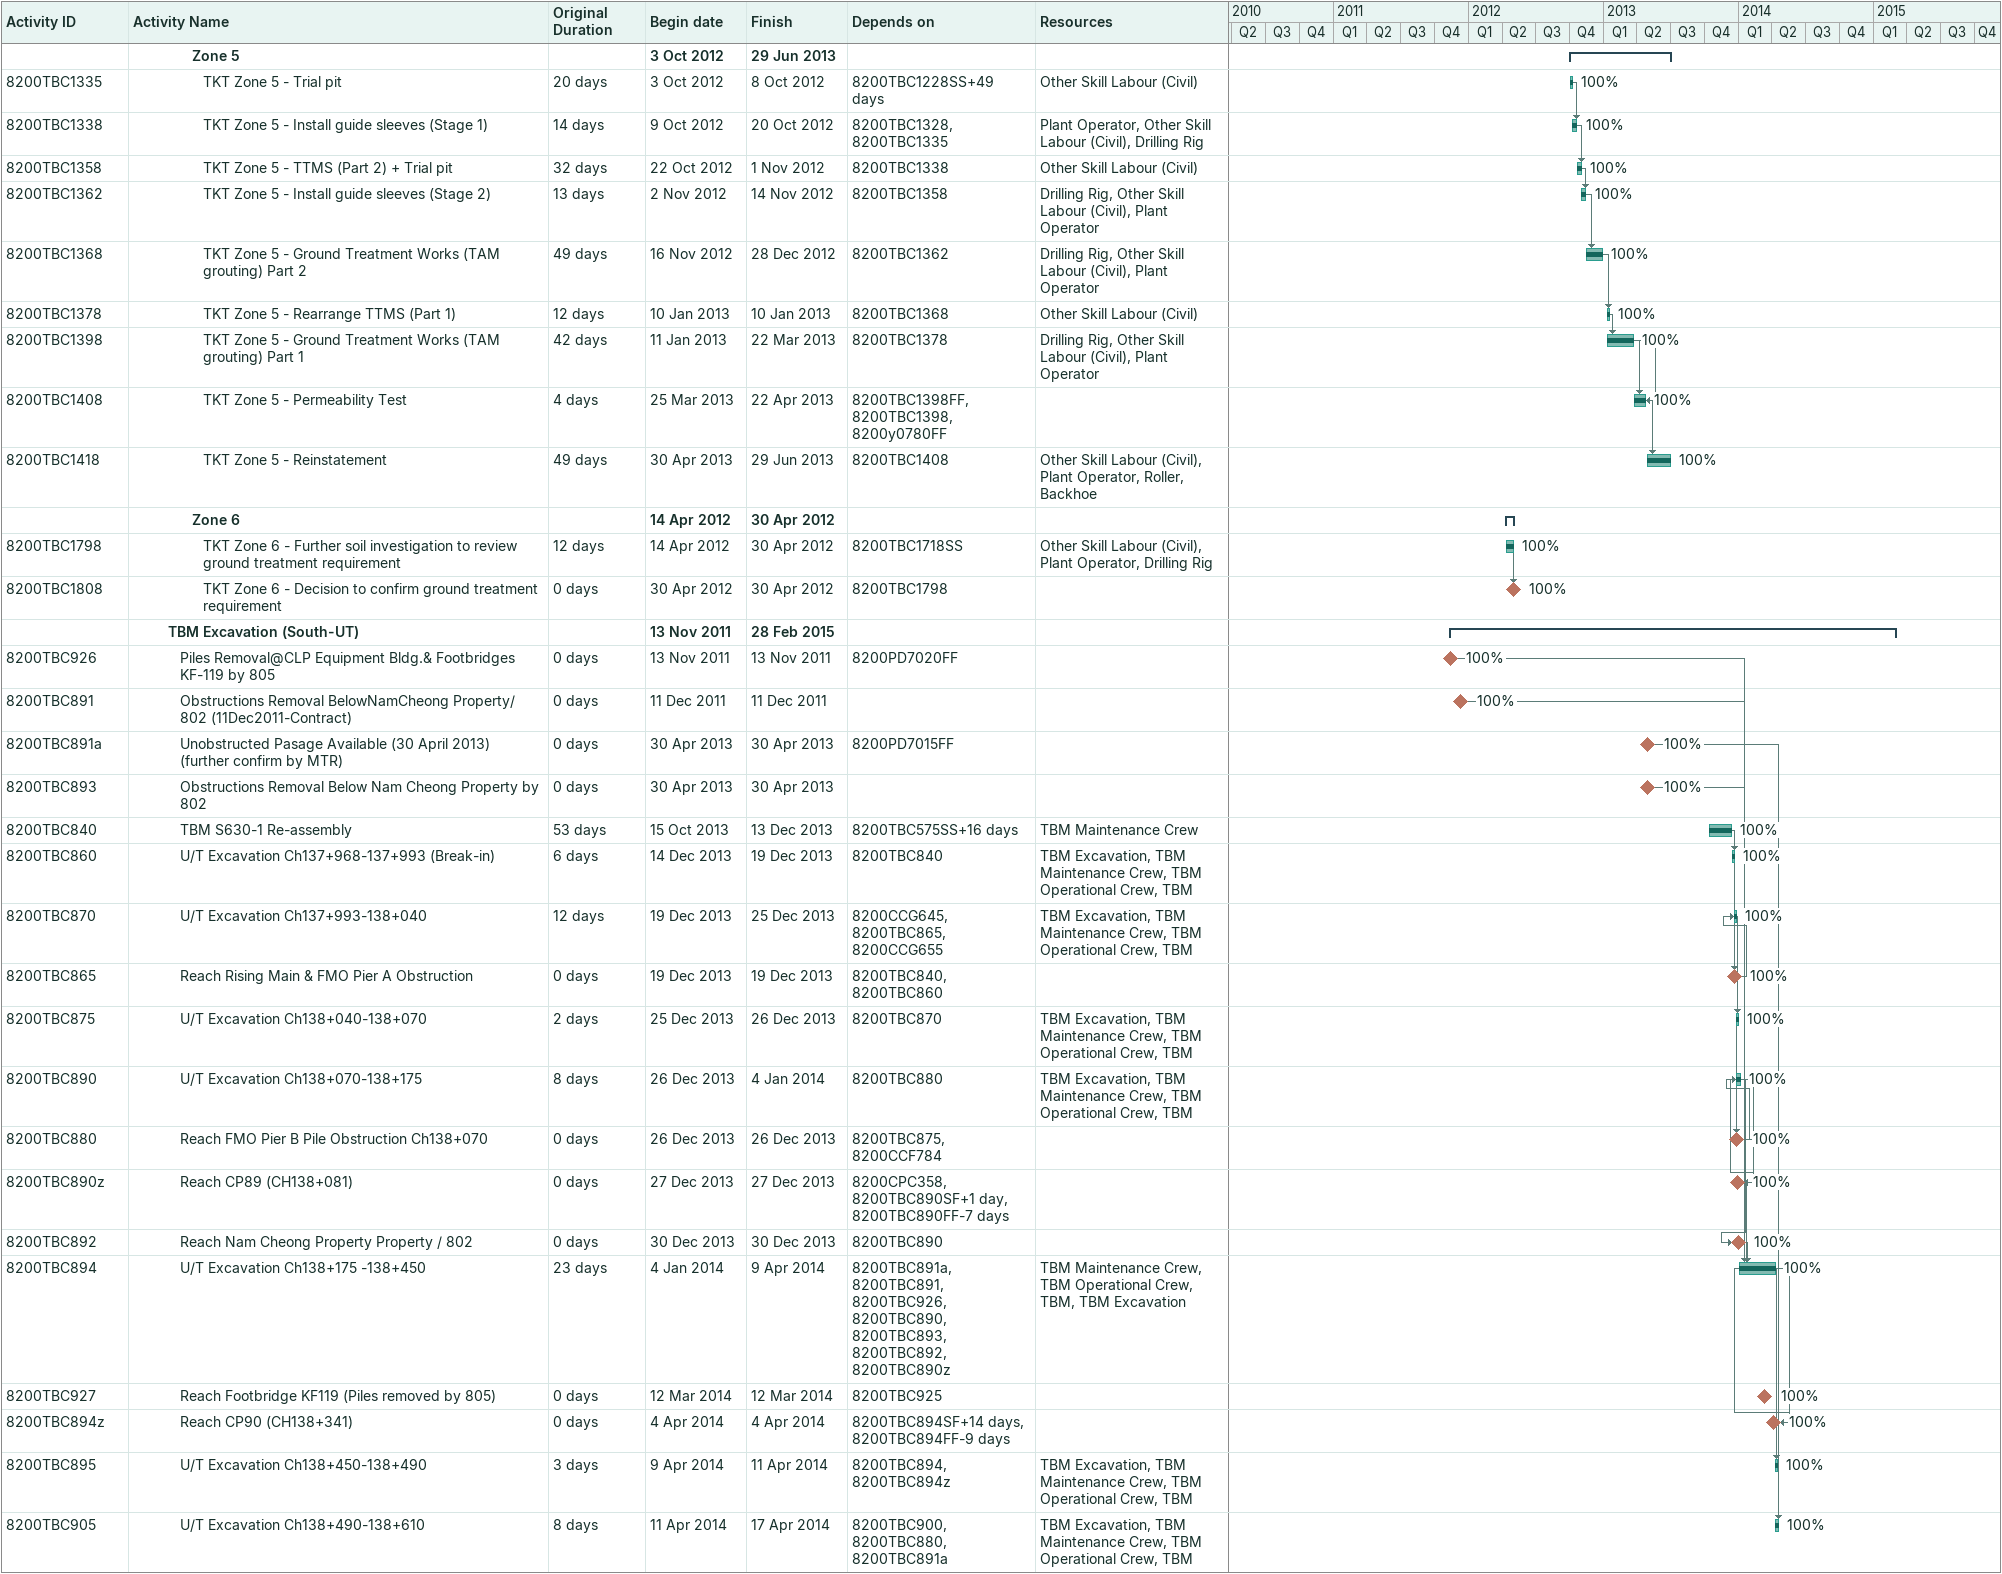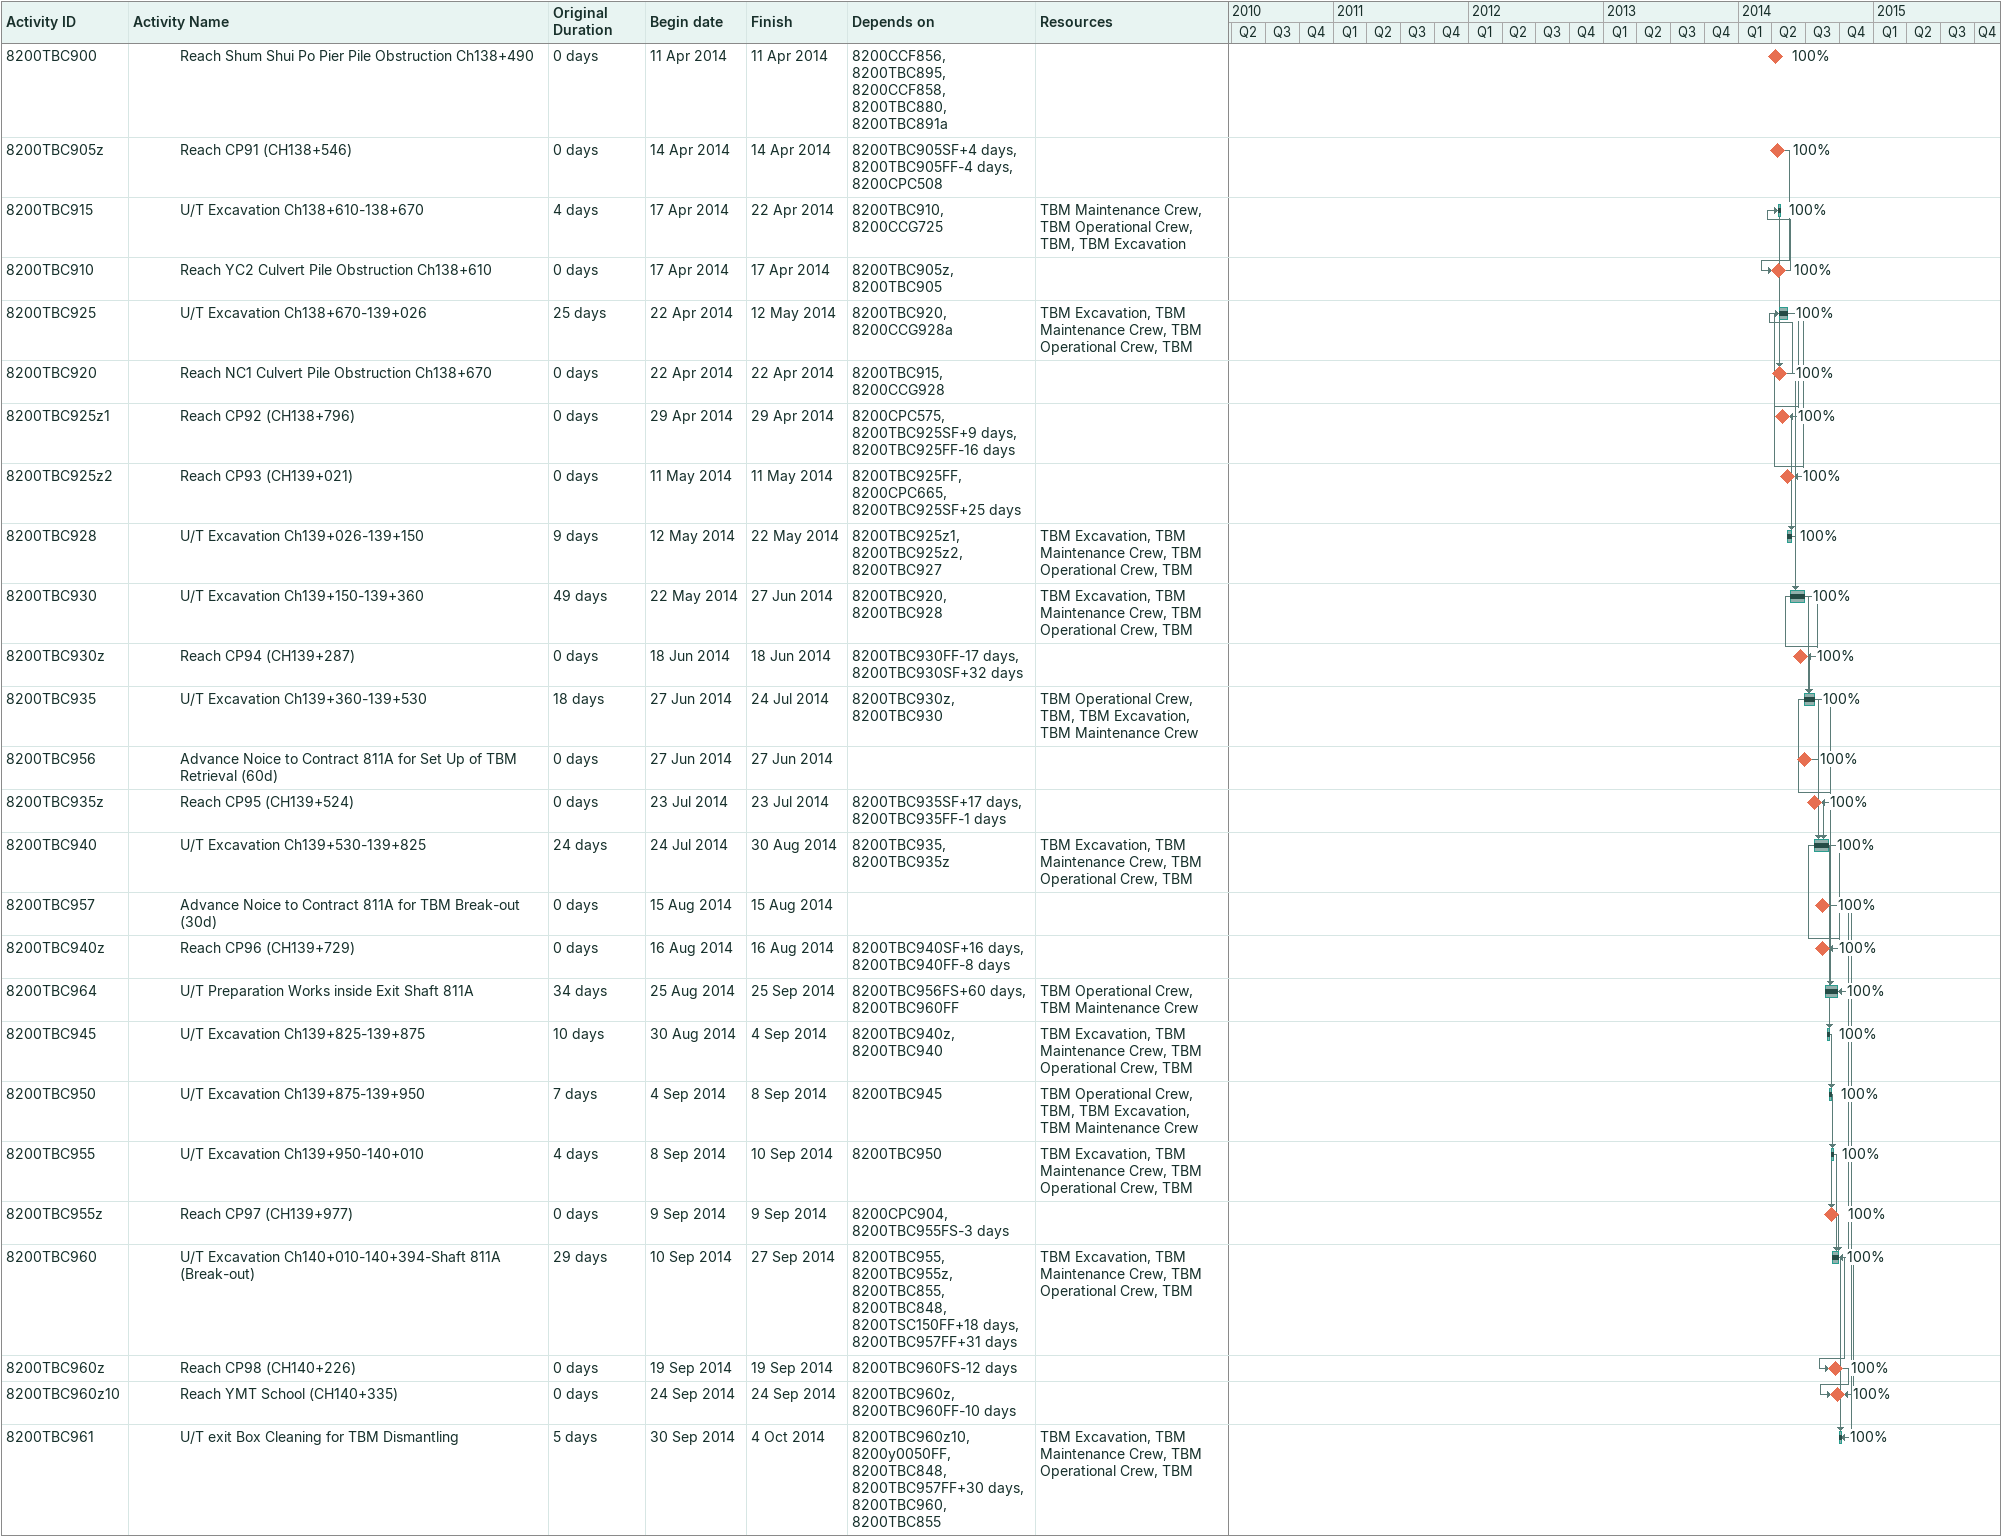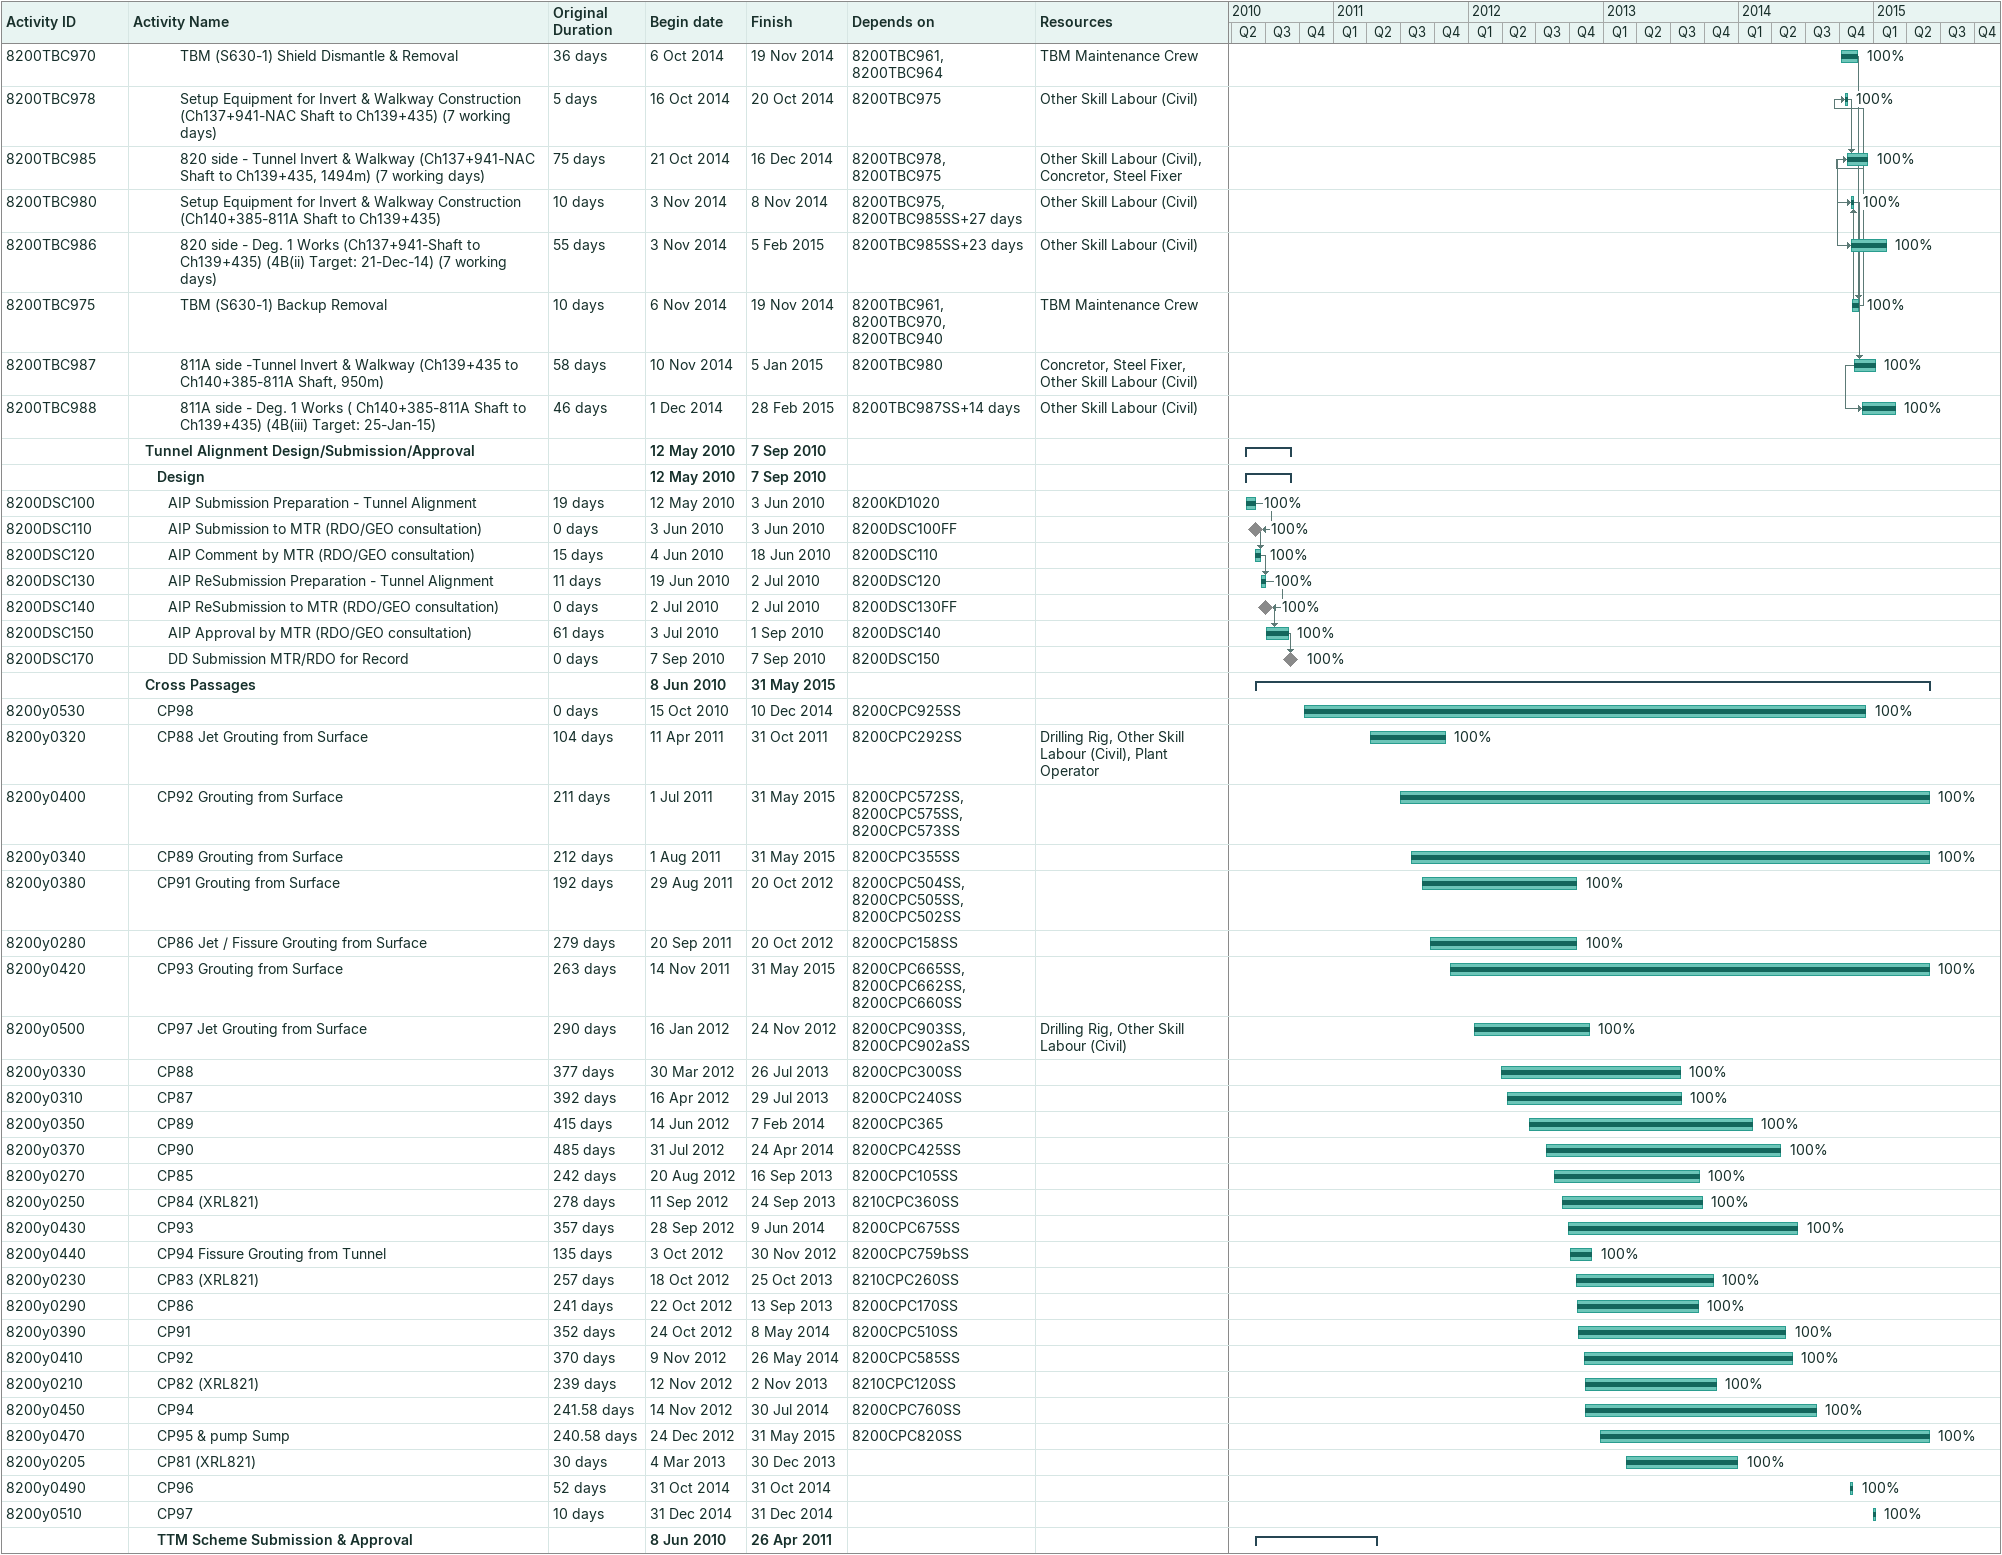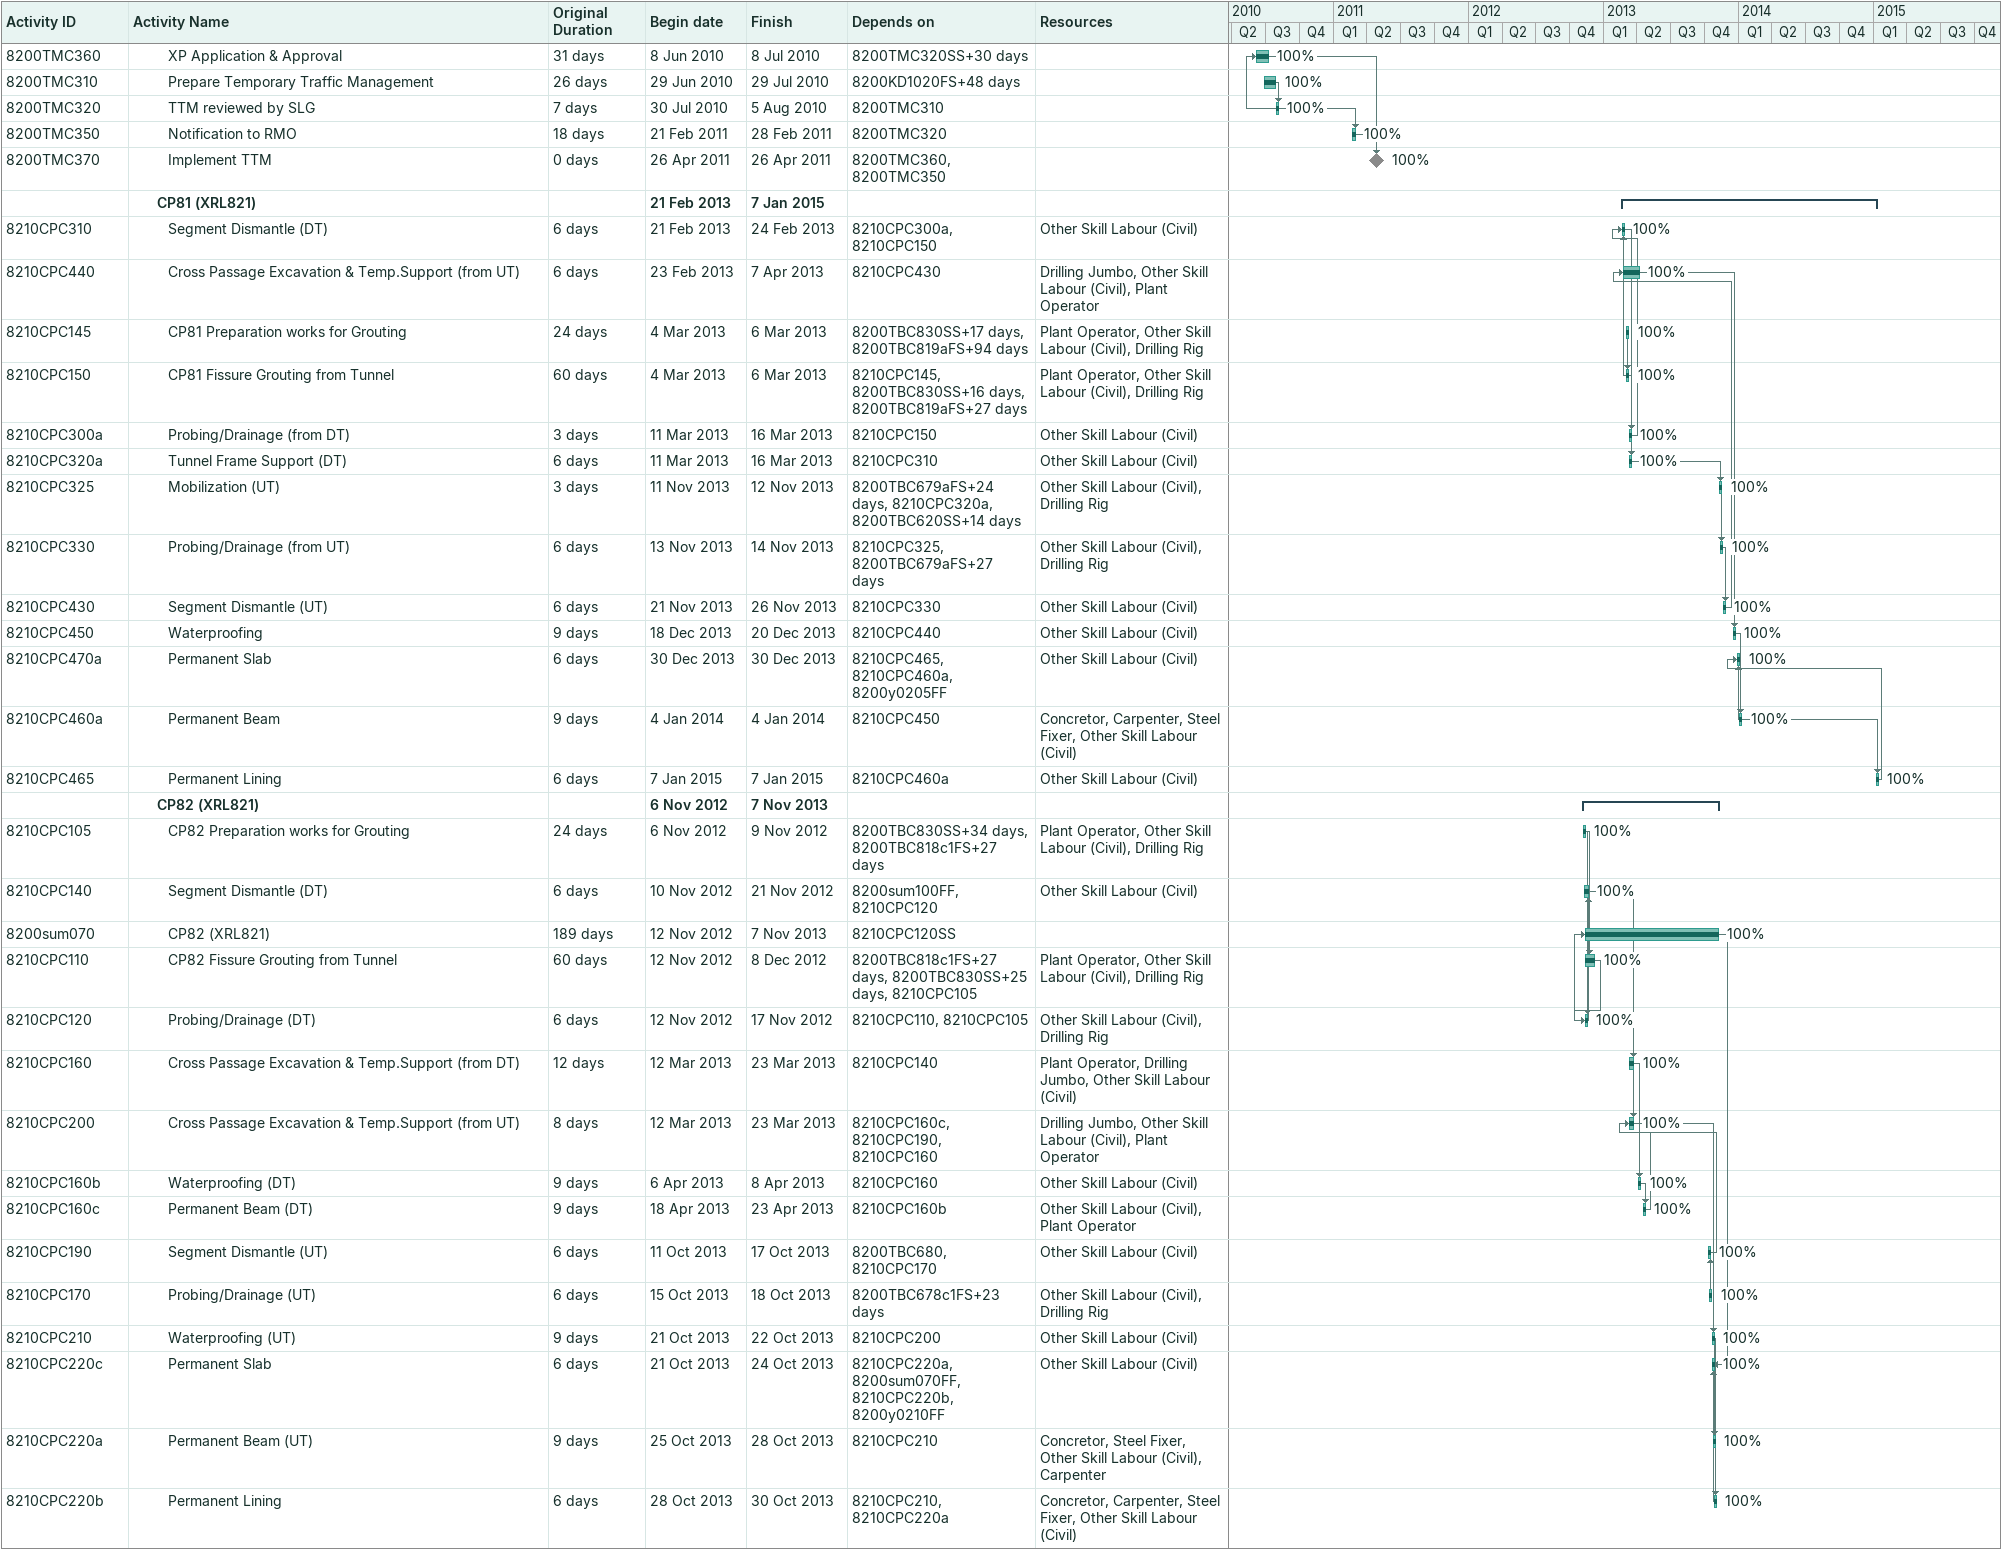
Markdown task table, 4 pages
| ID | Level | Task | Original duration | Start | Finish | Predecessors | Resources | % complete |
|---|---|---|---|---|---|---|---|---|
|  | 6 | **Zone 5** |  | 2012-10-03 | 2013-06-29 |  |  |  |
| 8200TBC1335 | 7 | TKT Zone 5 - Trial pit | 20d | 2012-10-03 | 2012-10-08 | 8200TBC1228SS+49d | Other Skill Labour (Civil) | 100 |
| 8200TBC1338 | 7 | TKT Zone 5 - Install guide sleeves (Stage 1) | 14d | 2012-10-09 | 2012-10-20 | 8200TBC1328, 8200TBC1335 | Plant Operator, Other Skill Labour (Civil), Drilling Rig | 100 |
| 8200TBC1358 | 7 | TKT Zone 5 - TTMS (Part 2) + Trial pit | 32d | 2012-10-22 | 2012-11-01 | 8200TBC1338 | Other Skill Labour (Civil) | 100 |
| 8200TBC1362 | 7 | TKT Zone 5 - Install guide sleeves (Stage 2) | 13d | 2012-11-02 | 2012-11-14 | 8200TBC1358 | Drilling Rig, Other Skill Labour (Civil), Plant Operator | 100 |
| 8200TBC1368 | 7 | TKT Zone 5 - Ground Treatment Works (TAM grouting) Part 2 | 49d | 2012-11-16 | 2012-12-28 | 8200TBC1362 | Drilling Rig, Other Skill Labour (Civil), Plant Operator | 100 |
| 8200TBC1378 | 7 | TKT Zone 5 - Rearrange TTMS (Part 1) | 12d | 2013-01-10 | 2013-01-10 | 8200TBC1368 | Other Skill Labour (Civil) | 100 |
| 8200TBC1398 | 7 | TKT Zone 5 - Ground Treatment Works (TAM grouting) Part 1 | 42d | 2013-01-11 | 2013-03-22 | 8200TBC1378 | Drilling Rig, Other Skill Labour (Civil), Plant Operator | 100 |
| 8200TBC1408 | 7 | TKT Zone 5 - Permeability Test | 4d | 2013-03-25 | 2013-04-22 | 8200TBC1398FF, 8200TBC1398, 8200y0780FF |  | 100 |
| 8200TBC1418 | 7 | TKT Zone 5 - Reinstatement | 49d | 2013-04-30 | 2013-06-29 | 8200TBC1408 | Other Skill Labour (Civil), Plant Operator, Roller, Backhoe | 100 |
|  | 6 | **Zone 6** |  | 2012-04-14 | 2012-04-30 |  |  |  |
| 8200TBC1798 | 7 | TKT Zone 6 - Further soil investigation to review ground treatment requirement | 12d | 2012-04-14 | 2012-04-30 | 8200TBC1718SS | Other Skill Labour (Civil), Plant Operator, Drilling Rig | 100 |
| 8200TBC1808 | 7 | TKT Zone 6 - Decision to confirm ground treatment requirement | 0d | 2012-04-30 | 2012-04-30 | 8200TBC1798 |  | 100 |
|  | 4 | **TBM Excavation (South-UT)** |  | 2011-11-13 | 2015-02-28 |  |  |  |
| 8200TBC926 | 5 | Piles Removal@CLP Equipment Bldg.& Footbridges KF-119 by 805 | 0d | 2011-11-13 | 2011-11-13 | 8200PD7020FF |  | 100 |
| 8200TBC891 | 5 | Obstructions Removal BelowNamCheong Property/ 802 (11Dec2011-Contract) | 0d | 2011-12-11 | 2011-12-11 |  |  | 100 |
| 8200TBC891a | 5 | Unobstructed Pasage Available (30 April 2013) (further confirm by MTR) | 0d | 2013-04-30 | 2013-04-30 | 8200PD7015FF |  | 100 |
| 8200TBC893 | 5 | Obstructions Removal Below Nam Cheong Property by 802 | 0d | 2013-04-30 | 2013-04-30 |  |  | 100 |
| 8200TBC840 | 5 | TBM S630-1 Re-assembly | 53d | 2013-10-15 | 2013-12-13 | 8200TBC575SS+16d | TBM Maintenance Crew | 100 |
| 8200TBC860 | 5 | U/T Excavation Ch137+968-137+993 (Break-in) | 6d | 2013-12-14 | 2013-12-19 | 8200TBC840 | TBM Excavation, TBM Maintenance Crew, TBM Operational Crew, TBM | 100 |
| 8200TBC870 | 5 | U/T Excavation Ch137+993-138+040 | 12d | 2013-12-19 | 2013-12-25 | 8200CCG645, 8200TBC865, 8200CCG655 | TBM Excavation, TBM Maintenance Crew, TBM Operational Crew, TBM | 100 |
| 8200TBC865 | 5 | Reach Rising Main & FMO Pier A Obstruction | 0d | 2013-12-19 | 2013-12-19 | 8200TBC840, 8200TBC860 |  | 100 |
| 8200TBC875 | 5 | U/T Excavation Ch138+040-138+070 | 2d | 2013-12-25 | 2013-12-26 | 8200TBC870 | TBM Excavation, TBM Maintenance Crew, TBM Operational Crew, TBM | 100 |
| 8200TBC890 | 5 | U/T Excavation Ch138+070-138+175 | 8d | 2013-12-26 | 2014-01-04 | 8200TBC880 | TBM Excavation, TBM Maintenance Crew, TBM Operational Crew, TBM | 100 |
| 8200TBC880 | 5 | Reach FMO Pier B Pile Obstruction Ch138+070 | 0d | 2013-12-26 | 2013-12-26 | 8200TBC875, 8200CCF784 |  | 100 |
| 8200TBC890z | 5 | Reach CP89 (CH138+081) | 0d | 2013-12-27 | 2013-12-27 | 8200CPC358, 8200TBC890SF+1d, 8200TBC890FF-7d |  | 100 |
| 8200TBC892 | 5 | Reach Nam Cheong Property Property / 802 | 0d | 2013-12-30 | 2013-12-30 | 8200TBC890 |  | 100 |
| 8200TBC894 | 5 | U/T Excavation Ch138+175 -138+450 | 23d | 2014-01-04 | 2014-04-09 | 8200TBC891a, 8200TBC891, 8200TBC926, 8200TBC890, 8200TBC893, 8200TBC892, 8200TBC890z | TBM Maintenance Crew, TBM Operational Crew, TBM, TBM Excavation | 100 |
| 8200TBC927 | 5 | Reach Footbridge KF119 (Piles removed by 805) | 0d | 2014-03-12 | 2014-03-12 | 8200TBC925 |  | 100 |
| 8200TBC894z | 5 | Reach CP90 (CH138+341) | 0d | 2014-04-04 | 2014-04-04 | 8200TBC894SF+14d, 8200TBC894FF-9d |  | 100 |
| 8200TBC895 | 5 | U/T Excavation Ch138+450-138+490 | 3d | 2014-04-09 | 2014-04-11 | 8200TBC894, 8200TBC894z | TBM Excavation, TBM Maintenance Crew, TBM Operational Crew, TBM | 100 |
| 8200TBC905 | 5 | U/T Excavation Ch138+490-138+610 | 8d | 2014-04-11 | 2014-04-17 | 8200TBC900, 8200TBC880, 8200TBC891a | TBM Excavation, TBM Maintenance Crew, TBM Operational Crew, TBM | 100 |
| 8200TBC900 | 5 | Reach Shum Shui Po Pier Pile Obstruction Ch138+490 | 0d | 2014-04-11 | 2014-04-11 | 8200CCF856, 8200TBC895, 8200CCF858, 8200TBC880, 8200TBC891a |  | 100 |
| 8200TBC905z | 5 | Reach CP91 (CH138+546) | 0d | 2014-04-14 | 2014-04-14 | 8200TBC905SF+4d, 8200TBC905FF-4d, 8200CPC508 |  | 100 |
| 8200TBC915 | 5 | U/T Excavation Ch138+610-138+670 | 4d | 2014-04-17 | 2014-04-22 | 8200TBC910, 8200CCG725 | TBM Maintenance Crew, TBM Operational Crew, TBM, TBM Excavation | 100 |
| 8200TBC910 | 5 | Reach YC2 Culvert Pile Obstruction Ch138+610 | 0d | 2014-04-17 | 2014-04-17 | 8200TBC905z, 8200TBC905 |  | 100 |
| 8200TBC925 | 5 | U/T Excavation Ch138+670-139+026 | 25d | 2014-04-22 | 2014-05-12 | 8200TBC920, 8200CCG928a | TBM Excavation, TBM Maintenance Crew, TBM Operational Crew, TBM | 100 |
| 8200TBC920 | 5 | Reach NC1 Culvert Pile Obstruction Ch138+670 | 0d | 2014-04-22 | 2014-04-22 | 8200TBC915, 8200CCG928 |  | 100 |
| 8200TBC925z1 | 5 | Reach CP92 (CH138+796) | 0d | 2014-04-29 | 2014-04-29 | 8200CPC575, 8200TBC925SF+9d, 8200TBC925FF-16d |  | 100 |
| 8200TBC925z2 | 5 | Reach CP93 (CH139+021) | 0d | 2014-05-11 | 2014-05-11 | 8200TBC925FF, 8200CPC665, 8200TBC925SF+25d |  | 100 |
| 8200TBC928 | 5 | U/T Excavation Ch139+026-139+150 | 9d | 2014-05-12 | 2014-05-22 | 8200TBC925z1, 8200TBC925z2, 8200TBC927 | TBM Excavation, TBM Maintenance Crew, TBM Operational Crew, TBM | 100 |
| 8200TBC930 | 5 | U/T Excavation Ch139+150-139+360 | 49d | 2014-05-22 | 2014-06-27 | 8200TBC920, 8200TBC928 | TBM Excavation, TBM Maintenance Crew, TBM Operational Crew, TBM | 100 |
| 8200TBC930z | 5 | Reach CP94 (CH139+287) | 0d | 2014-06-18 | 2014-06-18 | 8200TBC930FF-17d, 8200TBC930SF+32d |  | 100 |
| 8200TBC935 | 5 | U/T Excavation Ch139+360-139+530 | 18d | 2014-06-27 | 2014-07-24 | 8200TBC930z, 8200TBC930 | TBM Operational Crew, TBM, TBM Excavation, TBM Maintenance Crew | 100 |
| 8200TBC956 | 5 | Advance Noice to Contract 811A for Set Up of TBM Retrieval (60d) | 0d | 2014-06-27 | 2014-06-27 |  |  | 100 |
| 8200TBC935z | 5 | Reach CP95 (CH139+524) | 0d | 2014-07-23 | 2014-07-23 | 8200TBC935SF+17d, 8200TBC935FF-1d |  | 100 |
| 8200TBC940 | 5 | U/T Excavation Ch139+530-139+825 | 24d | 2014-07-24 | 2014-08-30 | 8200TBC935, 8200TBC935z | TBM Excavation, TBM Maintenance Crew, TBM Operational Crew, TBM | 100 |
| 8200TBC957 | 5 | Advance Noice to Contract 811A for TBM Break-out (30d) | 0d | 2014-08-15 | 2014-08-15 |  |  | 100 |
| 8200TBC940z | 5 | Reach CP96 (CH139+729) | 0d | 2014-08-16 | 2014-08-16 | 8200TBC940SF+16d, 8200TBC940FF-8d |  | 100 |
| 8200TBC964 | 5 | U/T Preparation Works inside Exit Shaft 811A | 34d | 2014-08-25 | 2014-09-25 | 8200TBC956FS+60d, 8200TBC960FF | TBM Operational Crew, TBM Maintenance Crew | 100 |
| 8200TBC945 | 5 | U/T Excavation Ch139+825-139+875 | 10d | 2014-08-30 | 2014-09-04 | 8200TBC940z, 8200TBC940 | TBM Excavation, TBM Maintenance Crew, TBM Operational Crew, TBM | 100 |
| 8200TBC950 | 5 | U/T Excavation Ch139+875-139+950 | 7d | 2014-09-04 | 2014-09-08 | 8200TBC945 | TBM Operational Crew, TBM, TBM Excavation, TBM Maintenance Crew | 100 |
| 8200TBC955 | 5 | U/T Excavation Ch139+950-140+010 | 4d | 2014-09-08 | 2014-09-10 | 8200TBC950 | TBM Excavation, TBM Maintenance Crew, TBM Operational Crew, TBM | 100 |
| 8200TBC955z | 5 | Reach CP97 (CH139+977) | 0d | 2014-09-09 | 2014-09-09 | 8200CPC904, 8200TBC955FS-3d |  | 100 |
| 8200TBC960 | 5 | U/T Excavation Ch140+010-140+394-Shaft 811A (Break-out) | 29d | 2014-09-10 | 2014-09-27 | 8200TBC955, 8200TBC955z, 8200TBC855, 8200TBC848, 8200TSC150FF+18d, 8200TBC957FF+31d | TBM Excavation, TBM Maintenance Crew, TBM Operational Crew, TBM | 100 |
| 8200TBC960z | 5 | Reach CP98 (CH140+226) | 0d | 2014-09-19 | 2014-09-19 | 8200TBC960FS-12d |  | 100 |
| 8200TBC960z10 | 5 | Reach YMT School (CH140+335) | 0d | 2014-09-24 | 2014-09-24 | 8200TBC960z, 8200TBC960FF-10d |  | 100 |
| 8200TBC961 | 5 | U/T exit Box Cleaning for TBM Dismantling | 5d | 2014-09-30 | 2014-10-04 | 8200TBC960z10, 8200y0050FF, 8200TBC848, 8200TBC957FF+30d, 8200TBC960, 8200TBC855 | TBM Excavation, TBM Maintenance Crew, TBM Operational Crew, TBM | 100 |
| 8200TBC970 | 5 | TBM (S630-1) Shield Dismantle & Removal | 36d | 2014-10-06 | 2014-11-19 | 8200TBC961, 8200TBC964 | TBM Maintenance Crew | 100 |
| 8200TBC978 | 5 | Setup Equipment for Invert & Walkway Construction (Ch137+941-NAC Shaft to Ch139+435) (7 working days) | 5d | 2014-10-16 | 2014-10-20 | 8200TBC975 | Other Skill Labour (Civil) | 100 |
| 8200TBC985 | 5 | 820 side - Tunnel Invert & Walkway (Ch137+941-NAC Shaft to Ch139+435, 1494m) (7 working days) | 75d | 2014-10-21 | 2014-12-16 | 8200TBC978, 8200TBC975 | Other Skill Labour (Civil), Concretor, Steel Fixer | 100 |
| 8200TBC980 | 5 | Setup Equipment for Invert & Walkway Construction (Ch140+385-811A Shaft to Ch139+435) | 10d | 2014-11-03 | 2014-11-08 | 8200TBC975, 8200TBC985SS+27d | Other Skill Labour (Civil) | 100 |
| 8200TBC986 | 5 | 820 side - Deg. 1 Works (Ch137+941-Shaft to Ch139+435) (4B(ii) Target: 21-Dec-14) (7 working days) | 55d | 2014-11-03 | 2015-02-05 | 8200TBC985SS+23d | Other Skill Labour (Civil) | 100 |
| 8200TBC975 | 5 | TBM (S630-1) Backup Removal | 10d | 2014-11-06 | 2014-11-19 | 8200TBC961, 8200TBC970, 8200TBC940 | TBM Maintenance Crew | 100 |
| 8200TBC987 | 5 | 811A side -Tunnel Invert & Walkway (Ch139+435 to Ch140+385-811A Shaft, 950m) | 58d | 2014-11-10 | 2015-01-05 | 8200TBC980 | Concretor, Steel Fixer, Other Skill Labour (Civil) | 100 |
| 8200TBC988 | 5 | 811A side - Deg. 1 Works ( Ch140+385-811A Shaft to Ch139+435) (4B(iii) Target: 25-Jan-15) | 46d | 2014-12-01 | 2015-02-28 | 8200TBC987SS+14d | Other Skill Labour (Civil) | 100 |
|  | 2 | **Tunnel Alignment Design/Submission/Approval** |  | 2010-05-12 | 2010-09-07 |  |  |  |
|  | 3 | **Design** |  | 2010-05-12 | 2010-09-07 |  |  |  |
| 8200DSC100 | 4 | AIP Submission Preparation - Tunnel Alignment | 19d | 2010-05-12 | 2010-06-03 | 8200KD1020 |  | 100 |
| 8200DSC110 | 4 | AIP Submission to MTR (RDO/GEO consultation) | 0d | 2010-06-03 | 2010-06-03 | 8200DSC100FF |  | 100 |
| 8200DSC120 | 4 | AIP Comment by MTR (RDO/GEO consultation) | 15d | 2010-06-04 | 2010-06-18 | 8200DSC110 |  | 100 |
| 8200DSC130 | 4 | AIP ReSubmission Preparation - Tunnel Alignment | 11d | 2010-06-19 | 2010-07-02 | 8200DSC120 |  | 100 |
| 8200DSC140 | 4 | AIP ReSubmission to MTR (RDO/GEO consultation) | 0d | 2010-07-02 | 2010-07-02 | 8200DSC130FF |  | 100 |
| 8200DSC150 | 4 | AIP Approval by MTR (RDO/GEO consultation) | 61d | 2010-07-03 | 2010-09-01 | 8200DSC140 |  | 100 |
| 8200DSC170 | 4 | DD Submission MTR/RDO for Record | 0d | 2010-09-07 | 2010-09-07 | 8200DSC150 |  | 100 |
|  | 2 | **Cross Passages** |  | 2010-06-08 | 2015-05-31 |  |  |  |
| 8200y0530 | 3 | CP98 | 0d | 2010-10-15 | 2014-12-10 | 8200CPC925SS |  | 100 |
| 8200y0320 | 3 | CP88 Jet Grouting from Surface | 104d | 2011-04-11 | 2011-10-31 | 8200CPC292SS | Drilling Rig, Other Skill Labour (Civil), Plant Operator | 100 |
| 8200y0400 | 3 | CP92 Grouting from Surface | 211d | 2011-07-01 | 2015-05-31 | 8200CPC572SS, 8200CPC575SS, 8200CPC573SS |  | 100 |
| 8200y0340 | 3 | CP89 Grouting from Surface | 212d | 2011-08-01 | 2015-05-31 | 8200CPC355SS |  | 100 |
| 8200y0380 | 3 | CP91 Grouting from Surface | 192d | 2011-08-29 | 2012-10-20 | 8200CPC504SS, 8200CPC505SS, 8200CPC502SS |  | 100 |
| 8200y0280 | 3 | CP86 Jet / Fissure Grouting from Surface | 279d | 2011-09-20 | 2012-10-20 | 8200CPC158SS |  | 100 |
| 8200y0420 | 3 | CP93 Grouting from Surface | 263d | 2011-11-14 | 2015-05-31 | 8200CPC665SS, 8200CPC662SS, 8200CPC660SS |  | 100 |
| 8200y0500 | 3 | CP97 Jet Grouting from Surface | 290d | 2012-01-16 | 2012-11-24 | 8200CPC903SS, 8200CPC902aSS | Drilling Rig, Other Skill Labour (Civil) | 100 |
| 8200y0330 | 3 | CP88 | 377d | 2012-03-30 | 2013-07-26 | 8200CPC300SS |  | 100 |
| 8200y0310 | 3 | CP87 | 392d | 2012-04-16 | 2013-07-29 | 8200CPC240SS |  | 100 |
| 8200y0350 | 3 | CP89 | 415d | 2012-06-14 | 2014-02-07 | 8200CPC365 |  | 100 |
| 8200y0370 | 3 | CP90 | 485d | 2012-07-31 | 2014-04-24 | 8200CPC425SS |  | 100 |
| 8200y0270 | 3 | CP85 | 242d | 2012-08-20 | 2013-09-16 | 8200CPC105SS |  | 100 |
| 8200y0250 | 3 | CP84 (XRL821) | 278d | 2012-09-11 | 2013-09-24 | 8210CPC360SS |  | 100 |
| 8200y0430 | 3 | CP93 | 357d | 2012-09-28 | 2014-06-09 | 8200CPC675SS |  | 100 |
| 8200y0440 | 3 | CP94 Fissure Grouting from Tunnel | 135d | 2012-10-03 | 2012-11-30 | 8200CPC759bSS |  | 100 |
| 8200y0230 | 3 | CP83 (XRL821) | 257d | 2012-10-18 | 2013-10-25 | 8210CPC260SS |  | 100 |
| 8200y0290 | 3 | CP86 | 241d | 2012-10-22 | 2013-09-13 | 8200CPC170SS |  | 100 |
| 8200y0390 | 3 | CP91 | 352d | 2012-10-24 | 2014-05-08 | 8200CPC510SS |  | 100 |
| 8200y0410 | 3 | CP92 | 370d | 2012-11-09 | 2014-05-26 | 8200CPC585SS |  | 100 |
| 8200y0210 | 3 | CP82 (XRL821) | 239d | 2012-11-12 | 2013-11-02 | 8210CPC120SS |  | 100 |
| 8200y0450 | 3 | CP94 | 241.58d | 2012-11-14 | 2014-07-30 | 8200CPC760SS |  | 100 |
| 8200y0470 | 3 | CP95 & pump Sump | 240.58d | 2012-12-24 | 2015-05-31 | 8200CPC820SS |  | 100 |
| 8200y0205 | 3 | CP81 (XRL821) | 30d | 2013-03-04 | 2013-12-30 |  |  | 100 |
| 8200y0490 | 3 | CP96 | 52d | 2014-10-31 | 2014-10-31 |  |  | 100 |
| 8200y0510 | 3 | CP97 | 10d | 2014-12-31 | 2014-12-31 |  |  | 100 |
|  | 3 | **TTM Scheme Submission & Approval** |  | 2010-06-08 | 2011-04-26 |  |  |  |
| 8200TMC360 | 4 | XP Application & Approval | 31d | 2010-06-08 | 2010-07-08 | 8200TMC320SS+30d |  | 100 |
| 8200TMC310 | 4 | Prepare Temporary Traffic Management | 26d | 2010-06-29 | 2010-07-29 | 8200KD1020FS+48d |  | 100 |
| 8200TMC320 | 4 | TTM reviewed by SLG | 7d | 2010-07-30 | 2010-08-05 | 8200TMC310 |  | 100 |
| 8200TMC350 | 4 | Notification to RMO | 18d | 2011-02-21 | 2011-02-28 | 8200TMC320 |  | 100 |
| 8200TMC370 | 4 | Implement TTM | 0d | 2011-04-26 | 2011-04-26 | 8200TMC360, 8200TMC350 |  | 100 |
|  | 3 | **CP81 (XRL821)** |  | 2013-02-21 | 2015-01-07 |  |  |  |
| 8210CPC310 | 4 | Segment Dismantle (DT) | 6d | 2013-02-21 | 2013-02-24 | 8210CPC300a, 8210CPC150 | Other Skill Labour (Civil) | 100 |
| 8210CPC440 | 4 | Cross Passage Excavation & Temp.Support (from UT) | 6d | 2013-02-23 | 2013-04-07 | 8210CPC430 | Drilling Jumbo, Other Skill Labour (Civil), Plant Operator | 100 |
| 8210CPC145 | 4 | CP81 Preparation works for Grouting | 24d | 2013-03-04 | 2013-03-06 | 8200TBC830SS+17d, 8200TBC819aFS+94d | Plant Operator, Other Skill Labour (Civil), Drilling Rig | 100 |
| 8210CPC150 | 4 | CP81 Fissure Grouting from Tunnel | 60d | 2013-03-04 | 2013-03-06 | 8210CPC145, 8200TBC830SS+16d, 8200TBC819aFS+27d | Plant Operator, Other Skill Labour (Civil), Drilling Rig | 100 |
| 8210CPC300a | 4 | Probing/Drainage (from DT) | 3d | 2013-03-11 | 2013-03-16 | 8210CPC150 | Other Skill Labour (Civil) | 100 |
| 8210CPC320a | 4 | Tunnel Frame Support (DT) | 6d | 2013-03-11 | 2013-03-16 | 8210CPC310 | Other Skill Labour (Civil) | 100 |
| 8210CPC325 | 4 | Mobilization (UT) | 3d | 2013-11-11 | 2013-11-12 | 8200TBC679aFS+24d, 8210CPC320a, 8200TBC620SS+14d | Other Skill Labour (Civil), Drilling Rig | 100 |
| 8210CPC330 | 4 | Probing/Drainage (from UT) | 6d | 2013-11-13 | 2013-11-14 | 8210CPC325, 8200TBC679aFS+27d | Other Skill Labour (Civil), Drilling Rig | 100 |
| 8210CPC430 | 4 | Segment Dismantle (UT) | 6d | 2013-11-21 | 2013-11-26 | 8210CPC330 | Other Skill Labour (Civil) | 100 |
| 8210CPC450 | 4 | Waterproofing | 9d | 2013-12-18 | 2013-12-20 | 8210CPC440 | Other Skill Labour (Civil) | 100 |
| 8210CPC470a | 4 | Permanent Slab | 6d | 2013-12-30 | 2013-12-30 | 8210CPC465, 8210CPC460a, 8200y0205FF | Other Skill Labour (Civil) | 100 |
| 8210CPC460a | 4 | Permanent Beam | 9d | 2014-01-04 | 2014-01-04 | 8210CPC450 | Concretor, Carpenter, Steel Fixer, Other Skill Labour (Civil) | 100 |
| 8210CPC465 | 4 | Permanent Lining | 6d | 2015-01-07 | 2015-01-07 | 8210CPC460a | Other Skill Labour (Civil) | 100 |
|  | 3 | **CP82 (XRL821)** |  | 2012-11-06 | 2013-11-07 |  |  |  |
| 8210CPC105 | 4 | CP82 Preparation works for Grouting | 24d | 2012-11-06 | 2012-11-09 | 8200TBC830SS+34d, 8200TBC818c1FS+27d | Plant Operator, Other Skill Labour (Civil), Drilling Rig | 100 |
| 8210CPC140 | 4 | Segment Dismantle (DT) | 6d | 2012-11-10 | 2012-11-21 | 8200sum100FF, 8210CPC120 | Other Skill Labour (Civil) | 100 |
| 8200sum070 | 4 | CP82 (XRL821) | 189d | 2012-11-12 | 2013-11-07 | 8210CPC120SS |  | 100 |
| 8210CPC110 | 4 | CP82 Fissure Grouting from Tunnel | 60d | 2012-11-12 | 2012-12-08 | 8200TBC818c1FS+27d, 8200TBC830SS+25d, 8210CPC105 | Plant Operator, Other Skill Labour (Civil), Drilling Rig | 100 |
| 8210CPC120 | 4 | Probing/Drainage (DT) | 6d | 2012-11-12 | 2012-11-17 | 8210CPC110, 8210CPC105 | Other Skill Labour (Civil), Drilling Rig | 100 |
| 8210CPC160 | 4 | Cross Passage Excavation & Temp.Support (from DT) | 12d | 2013-03-12 | 2013-03-23 | 8210CPC140 | Plant Operator, Drilling Jumbo, Other Skill Labour (Civil) | 100 |
| 8210CPC200 | 4 | Cross Passage Excavation & Temp.Support (from UT) | 8d | 2013-03-12 | 2013-03-23 | 8210CPC160c, 8210CPC190, 8210CPC160 | Drilling Jumbo, Other Skill Labour (Civil), Plant Operator | 100 |
| 8210CPC160b | 4 | Waterproofing (DT) | 9d | 2013-04-06 | 2013-04-08 | 8210CPC160 | Other Skill Labour (Civil) | 100 |
| 8210CPC160c | 4 | Permanent Beam (DT) | 9d | 2013-04-18 | 2013-04-23 | 8210CPC160b | Other Skill Labour (Civil), Plant Operator | 100 |
| 8210CPC190 | 4 | Segment Dismantle (UT) | 6d | 2013-10-11 | 2013-10-17 | 8200TBC680, 8210CPC170 | Other Skill Labour (Civil) | 100 |
| 8210CPC170 | 4 | Probing/Drainage (UT) | 6d | 2013-10-15 | 2013-10-18 | 8200TBC678c1FS+23d | Other Skill Labour (Civil), Drilling Rig | 100 |
| 8210CPC210 | 4 | Waterproofing (UT) | 9d | 2013-10-21 | 2013-10-22 | 8210CPC200 | Other Skill Labour (Civil) | 100 |
| 8210CPC220c | 4 | Permanent Slab | 6d | 2013-10-21 | 2013-10-24 | 8210CPC220a, 8200sum070FF, 8210CPC220b, 8200y0210FF | Other Skill Labour (Civil) | 100 |
| 8210CPC220a | 4 | Permanent Beam (UT) | 9d | 2013-10-25 | 2013-10-28 | 8210CPC210 | Concretor, Steel Fixer, Other Skill Labour (Civil), Carpenter | 100 |
| 8210CPC220b | 4 | Permanent Lining | 6d | 2013-10-28 | 2013-10-30 | 8210CPC210, 8210CPC220a | Concretor, Carpenter, Steel Fixer, Other Skill Labour (Civil) | 100 |
